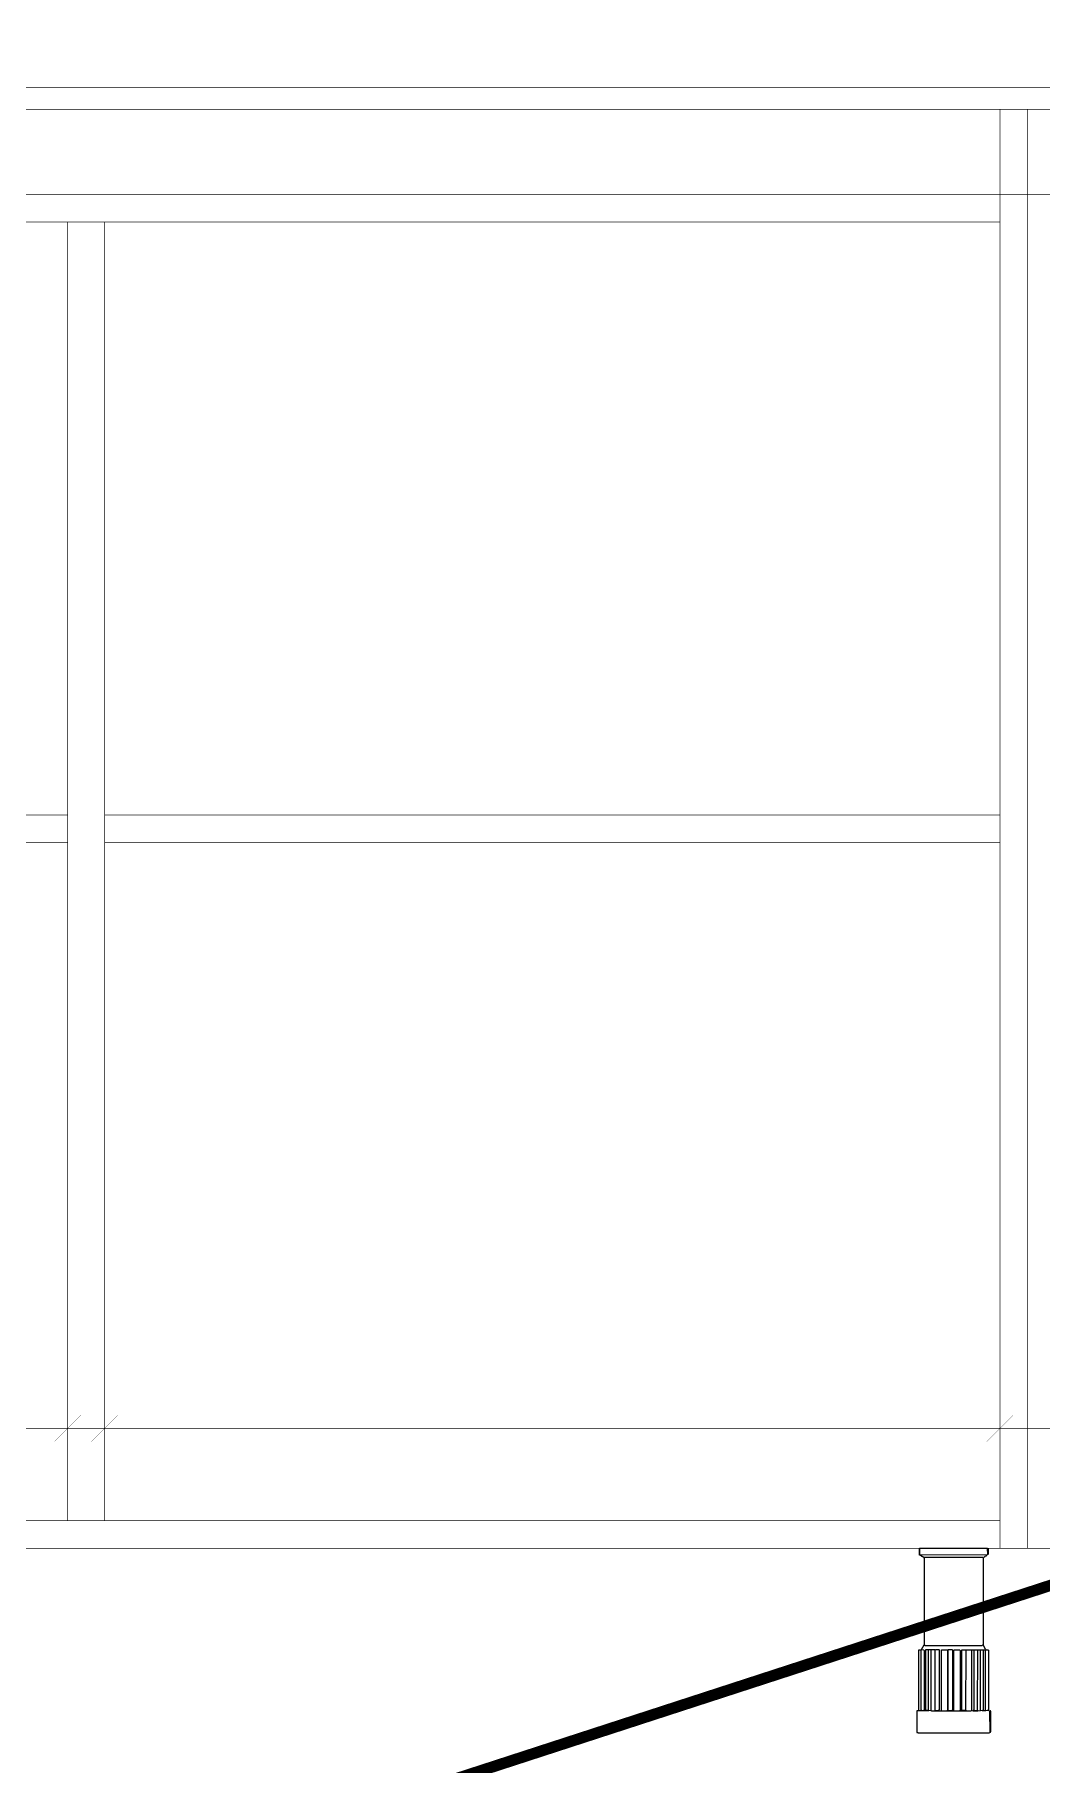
# Model space of a CAD drawing. Extents: x 0 to 840, y 0 to 273.
# Drawn here: x 81.64 to 103.03, y 29.77 to 66.5 of the extents above; entities that cross this region are included whole.
import ezdxf

# ---------------------------------------------------------------- set-up
doc = ezdxf.new("R2010")
doc.units = 0
doc.linetypes.add('1', pattern=[60.929508, 30.464754, -30.464754])
doc.layers.get('0').update_dxf_attribs({"linetype": 'CONTINUOUS'})
for name, color, linetype in [('DS-定制五金', 7, 'CONTINUOUS'), ('DS-定制台面', 7, 'CONTINUOUS'), ('DS-定制柜体', 7, 'CONTINUOUS'), ('SH-尺寸标注', 7, 'CONTINUOUS')]:
    doc.layers.add(name, color=color, linetype=linetype)

msp = doc.modelspace()

# ---------------------------------------------------------------- linework, layer by layer
at = {"color": 7, "linetype": '1', "const_width": 0.239}
msp.add_lwpolyline([(0, 0), (840.158, 273.254)], dxfattribs=at)
msp.add_lwpolyline([(0, 0), (840.158, 273.254)], dxfattribs=at)
at = {"layer": 'DS-定制五金', "color": 7}
for points in [[(101.795, 34.148), (101.779, 34.16), (100.546, 34.16), (100.538, 34.152), (100.53, 34.164), (100.495, 34.184), (100.49, 34.187), (100.451, 34.215), (100.447, 34.219), (100.443, 34.215), (100.435, 34.215), (100.435, 34.36), (101.878, 34.36), (101.882, 34.356)], [(101.795, 34.148), (101.779, 34.16), (100.546, 34.16), (100.538, 34.152), (100.53, 34.164), (100.495, 34.184), (100.49, 34.187), (100.451, 34.215), (100.447, 34.219), (100.443, 34.215), (100.435, 34.215), (100.435, 34.36), (101.878, 34.36), (101.882, 34.356)], [(101.898, 34.352), (101.898, 34.235), (101.89, 34.227), (101.886, 34.224), (101.874, 34.217), (100.451, 34.215), (100.447, 34.219), (100.447, 34.36)], [(101.898, 34.352), (101.898, 34.235), (101.89, 34.227), (101.886, 34.224), (101.874, 34.217), (100.451, 34.215), (100.447, 34.219), (100.447, 34.36)], [(101.851, 32.206), (101.842, 32.217), (101.8, 32.292), (101.795, 32.315), (101.795, 34.148), (101.803, 34.172), (101.823, 34.183), (101.834, 34.188), (101.851, 34.199), (101.853, 34.199), (101.854, 34.2), (101.856, 34.2), (101.857, 34.201), (101.859, 34.202), (101.86, 34.203), (101.861, 34.204), (101.863, 34.205), (101.864, 34.206), (101.865, 34.207), (101.866, 34.209), (101.867, 34.21), (101.868, 34.211), (101.869, 34.213), (101.87, 34.214), (101.87, 34.215)], [(101.851, 32.206), (101.842, 32.217), (101.8, 32.292), (101.795, 32.315), (101.795, 34.148), (101.803, 34.172), (101.823, 34.183), (101.834, 34.188), (101.851, 34.199), (101.853, 34.199), (101.854, 34.2), (101.856, 34.2), (101.857, 34.201), (101.859, 34.202), (101.86, 34.203), (101.861, 34.204), (101.863, 34.205), (101.864, 34.206), (101.865, 34.207), (101.866, 34.209), (101.867, 34.21), (101.868, 34.211), (101.869, 34.213), (101.87, 34.214), (101.87, 34.215)], [(101.89, 34.227), (101.882, 34.356), (101.883, 34.356), (101.884, 34.357), (101.884, 34.357), (101.885, 34.357), (101.885, 34.357), (101.886, 34.357), (101.887, 34.357), (101.887, 34.357), (101.888, 34.357), (101.889, 34.357), (101.889, 34.357), (101.89, 34.357), (101.89, 34.357), (101.891, 34.357), (101.892, 34.357), (101.892, 34.357), (101.893, 34.356), (101.893, 34.356), (101.894, 34.356), (101.895, 34.356), (101.895, 34.355), (101.896, 34.355), (101.896, 34.354), (101.897, 34.354), (101.897, 34.354), (101.897, 34.353), (101.898, 34.353), (101.898, 34.352)], [(101.89, 34.227), (101.882, 34.356), (101.883, 34.356), (101.884, 34.357), (101.884, 34.357), (101.885, 34.357), (101.885, 34.357), (101.886, 34.357), (101.887, 34.357), (101.887, 34.357), (101.888, 34.357), (101.889, 34.357), (101.889, 34.357), (101.89, 34.357), (101.89, 34.357), (101.891, 34.357), (101.892, 34.357), (101.892, 34.357), (101.893, 34.356), (101.893, 34.356), (101.894, 34.356), (101.895, 34.356), (101.895, 34.355), (101.896, 34.355), (101.896, 34.354), (101.897, 34.354), (101.897, 34.354), (101.897, 34.353), (101.898, 34.353), (101.898, 34.352)], [(100.538, 34.152), (100.538, 32.312), (100.539, 32.31), (100.54, 32.309), (100.541, 32.307), (100.541, 32.306), (100.542, 32.305), (100.543, 32.304), (100.544, 32.303), (100.545, 32.302), (100.547, 32.301), (100.548, 32.3), (100.549, 32.299), (100.55, 32.298), (100.552, 32.297), (100.553, 32.296), (100.554, 32.296), (101.771, 32.296), (101.791, 32.315), (101.795, 32.315)], [(100.538, 34.152), (100.538, 32.312), (100.539, 32.31), (100.54, 32.309), (100.541, 32.307), (100.541, 32.306), (100.542, 32.305), (100.543, 32.304), (100.544, 32.303), (100.545, 32.302), (100.547, 32.301), (100.548, 32.3), (100.549, 32.299), (100.55, 32.298), (100.552, 32.297), (100.553, 32.296), (100.554, 32.296), (101.771, 32.296), (101.791, 32.315), (101.795, 32.315)], [(100.419, 30.909), (100.42, 30.913), (100.425, 30.925), (100.427, 32.206), (100.475, 32.206), (100.479, 32.21), (100.523, 32.202), (100.534, 32.19), (100.534, 30.929), (100.523, 30.913), (100.523, 30.909)], [(100.419, 30.909), (100.42, 30.913), (100.425, 30.925), (100.427, 32.206), (100.475, 32.206), (100.479, 32.21), (100.523, 32.202), (100.534, 32.19), (100.534, 30.929), (100.523, 30.913), (100.523, 30.909)], [(100.487, 30.909), (100.487, 30.913), (100.475, 30.921), (100.475, 32.206), (100.479, 32.21), (100.48, 32.213), (100.534, 32.312), (100.538, 32.312)], [(100.487, 30.909), (100.487, 30.913), (100.475, 30.921), (100.475, 32.206), (100.479, 32.21), (100.48, 32.213), (100.534, 32.312), (100.538, 32.312)], [(100.773, 30.925), (100.785, 30.917), (100.845, 30.917), (100.864, 30.937), (100.864, 32.194), (100.853, 32.206), (100.777, 32.206), (100.769, 32.198), (100.765, 32.199), (100.669, 32.2), (100.654, 32.203), (100.63, 32.206), (100.626, 32.202), (100.566, 32.206), (100.562, 32.202), (100.562, 30.925), (100.622, 30.925)], [(100.773, 30.925), (100.785, 30.917), (100.845, 30.917), (100.864, 30.937), (100.864, 32.194), (100.853, 32.206), (100.777, 32.206), (100.769, 32.198), (100.765, 32.199), (100.669, 32.2), (100.654, 32.203), (100.63, 32.206), (100.626, 32.202), (100.566, 32.206), (100.562, 32.202), (100.562, 30.925), (100.622, 30.925)], [(100.622, 30.925), (100.626, 30.937), (100.626, 32.194), (100.622, 32.202)], [(100.622, 30.925), (100.626, 30.937), (100.626, 32.194), (100.622, 32.202)], [(100.678, 32.198), (100.682, 32.19), (100.682, 30.929), (100.678, 30.913), (100.638, 30.909)], [(100.678, 32.198), (100.682, 32.19), (100.682, 30.929), (100.678, 30.913), (100.638, 30.909)], [(100.773, 30.925), (100.769, 32.198)], [(100.773, 30.925), (100.769, 32.198)], [(100.904, 30.909), (100.904, 32.198), (100.908, 32.202), (101.02, 32.202), (101.031, 32.19), (101.031, 30.925), (101.03, 30.924), (101.029, 30.922), (101.028, 30.92), (101.027, 30.919), (101.026, 30.917), (101.025, 30.915), (101.025, 30.913), (101.024, 30.912), (101.024, 30.91), (101.024, 30.909)], [(100.904, 30.909), (100.904, 32.198), (100.908, 32.202), (101.02, 32.202), (101.031, 32.19), (101.031, 30.925), (101.03, 30.924), (101.029, 30.922), (101.028, 30.92), (101.027, 30.919), (101.026, 30.917), (101.025, 30.915), (101.025, 30.913), (101.024, 30.912), (101.024, 30.91), (101.024, 30.909)], [(101.147, 30.937), (101.147, 32.194), (101.135, 32.206), (101.047, 32.206), (101.043, 32.202), (101.043, 30.925), (101.044, 30.924), (101.045, 30.924), (101.045, 30.923), (101.046, 30.923), (101.047, 30.922), (101.047, 30.922), (101.048, 30.921), (101.049, 30.921), (101.05, 30.92), (101.051, 30.92), (101.051, 30.92), (101.052, 30.92), (101.053, 30.919), (101.054, 30.919), (101.055, 30.919), (101.055, 30.919), (101.127, 30.917), (101.147, 30.937)], [(101.147, 30.937), (101.147, 32.194), (101.135, 32.206), (101.047, 32.206), (101.043, 32.202), (101.043, 30.925), (101.044, 30.924), (101.045, 30.924), (101.045, 30.923), (101.046, 30.923), (101.047, 30.922), (101.047, 30.922), (101.048, 30.921), (101.049, 30.921), (101.05, 30.92), (101.051, 30.92), (101.051, 30.92), (101.052, 30.92), (101.053, 30.919), (101.054, 30.919), (101.055, 30.919), (101.055, 30.919), (101.127, 30.917), (101.147, 30.937)], [(101.167, 30.909), (101.167, 32.198), (101.171, 32.202), (101.29, 32.202), (101.302, 32.19), (101.302, 30.925), (101.301, 30.924), (101.299, 30.922), (101.298, 30.92), (101.297, 30.919), (101.297, 30.917), (101.296, 30.915), (101.295, 30.913), (101.294, 30.912), (101.294, 30.91), (101.294, 30.909)], [(101.167, 30.909), (101.167, 32.198), (101.171, 32.202), (101.29, 32.202), (101.302, 32.19), (101.302, 30.925), (101.301, 30.924), (101.299, 30.922), (101.298, 30.92), (101.297, 30.919), (101.297, 30.917), (101.296, 30.915), (101.295, 30.913), (101.294, 30.912), (101.294, 30.91), (101.294, 30.909)], [(101.409, 30.917), (101.346, 30.917), (101.338, 30.921), (101.334, 30.925), (101.334, 32.202), (101.338, 32.206), (101.417, 32.206), (101.429, 32.198), (101.433, 32.202), (101.536, 32.202), (101.537, 32.201), (101.538, 32.201), (101.539, 32.2), (101.54, 32.2), (101.541, 32.2), (101.542, 32.199), (101.543, 32.199), (101.545, 32.199), (101.546, 32.199), (101.547, 32.198), (101.548, 32.198), (101.549, 32.198), (101.55, 32.199), (101.551, 32.199), (101.552, 32.199), (101.553, 32.199), (101.554, 32.199), (101.555, 32.2), (101.556, 32.2), (101.557, 32.201), (101.558, 32.201), (101.559, 32.202), (101.56, 32.202), (101.561, 32.203), (101.562, 32.204), (101.563, 32.204), (101.564, 32.205), (101.564, 32.206), (101.596, 32.202), (101.6, 32.206), (101.664, 32.206), (101.676, 32.198), (101.68, 32.202), (101.723, 32.202), (101.725, 32.201), (101.726, 32.201), (101.728, 32.2), (101.73, 32.199), (101.731, 32.199), (101.733, 32.199), (101.735, 32.199), (101.736, 32.198), (101.738, 32.198), (101.74, 32.198), (101.741, 32.199), (101.743, 32.199), (101.745, 32.199), (101.747, 32.199), (101.748, 32.2), (101.75, 32.2), (101.751, 32.201), (101.753, 32.202), (101.754, 32.203), (101.756, 32.203), (101.757, 32.204), (101.759, 32.205), (101.759, 32.206), (101.783, 32.206), (101.787, 32.202), (101.831, 32.206), (101.843, 32.198), (101.851, 32.206), (101.89, 32.206), (101.902, 32.194), (101.902, 30.937), (101.894, 30.917), (101.891, 30.916), (101.874, 30.911), (101.847, 30.909), (101.846, 30.911), (101.846, 30.913), (101.845, 30.915), (101.844, 30.917), (101.843, 30.918), (101.842, 30.92), (101.841, 30.922), (101.84, 30.923), (101.839, 30.925), (101.839, 30.925)], [(101.409, 30.917), (101.346, 30.917), (101.338, 30.921), (101.334, 30.925), (101.334, 32.202), (101.338, 32.206), (101.417, 32.206), (101.429, 32.198), (101.433, 32.202), (101.536, 32.202), (101.537, 32.201), (101.538, 32.201), (101.539, 32.2), (101.54, 32.2), (101.541, 32.2), (101.542, 32.199), (101.543, 32.199), (101.545, 32.199), (101.546, 32.199), (101.547, 32.198), (101.548, 32.198), (101.549, 32.198), (101.55, 32.199), (101.551, 32.199), (101.552, 32.199), (101.553, 32.199), (101.554, 32.199), (101.555, 32.2), (101.556, 32.2), (101.557, 32.201), (101.558, 32.201), (101.559, 32.202), (101.56, 32.202), (101.561, 32.203), (101.562, 32.204), (101.563, 32.204), (101.564, 32.205), (101.564, 32.206), (101.596, 32.202), (101.6, 32.206), (101.664, 32.206), (101.676, 32.198), (101.68, 32.202), (101.723, 32.202), (101.725, 32.201), (101.726, 32.201), (101.728, 32.2), (101.73, 32.199), (101.731, 32.199), (101.733, 32.199), (101.735, 32.199), (101.736, 32.198), (101.738, 32.198), (101.74, 32.198), (101.741, 32.199), (101.743, 32.199), (101.745, 32.199), (101.747, 32.199), (101.748, 32.2), (101.75, 32.2), (101.751, 32.201), (101.753, 32.202), (101.754, 32.203), (101.756, 32.203), (101.757, 32.204), (101.759, 32.205), (101.759, 32.206), (101.783, 32.206), (101.787, 32.202), (101.831, 32.206), (101.843, 32.198), (101.851, 32.206), (101.89, 32.206), (101.902, 32.194), (101.902, 30.937), (101.894, 30.917), (101.891, 30.916), (101.874, 30.911), (101.847, 30.909), (101.846, 30.911), (101.846, 30.913), (101.845, 30.915), (101.844, 30.917), (101.843, 30.918), (101.842, 30.92), (101.841, 30.922), (101.84, 30.923), (101.839, 30.925), (101.839, 30.925)], [(101.429, 30.909), (101.429, 30.921), (101.425, 30.925), (101.429, 32.198)], [(101.429, 30.909), (101.429, 30.921), (101.425, 30.925), (101.429, 32.198)], [(101.544, 30.913), (101.548, 30.925), (101.548, 32.19), (101.544, 32.198)], [(101.544, 30.913), (101.548, 30.925), (101.548, 32.19), (101.544, 32.198)], [(101.576, 30.909), (101.58, 30.906), (101.668, 30.906), (101.676, 30.909), (101.731, 30.913), (101.735, 30.925), (101.735, 32.19), (101.731, 32.198)], [(101.576, 30.909), (101.58, 30.906), (101.668, 30.906), (101.676, 30.909), (101.731, 30.913), (101.735, 30.925), (101.735, 32.19), (101.731, 32.198)], [(101.592, 30.925), (101.596, 30.933), (101.596, 32.194), (101.592, 32.202)], [(101.592, 30.925), (101.596, 30.933), (101.596, 32.194), (101.592, 32.202)], [(101.676, 30.909), (101.676, 30.921), (101.672, 30.925), (101.676, 32.198)], [(101.676, 30.909), (101.676, 30.921), (101.672, 30.925), (101.676, 32.198)], [(101.771, 30.909), (101.771, 30.913), (101.787, 30.925), (101.791, 30.929), (101.795, 30.937), (101.795, 32.194), (101.791, 32.202)], [(101.771, 30.909), (101.771, 30.913), (101.787, 30.925), (101.791, 30.929), (101.795, 30.937), (101.795, 32.194), (101.791, 32.202)], [(101.839, 30.925), (101.843, 32.198)], [(101.839, 30.925), (101.843, 32.198)], [(100.638, 30.909), (100.634, 30.906), (100.526, 30.906), (100.523, 30.909), (100.487, 30.909), (100.483, 30.906), (100.427, 30.906), (100.419, 30.909), (100.383, 30.906), (100.383, 30.447), (100.384, 30.447), (100.384, 30.447), (100.385, 30.446), (100.385, 30.446), (100.385, 30.446), (100.386, 30.446), (100.386, 30.446), (100.387, 30.446), (100.387, 30.445), (100.388, 30.445), (100.388, 30.445), (100.389, 30.445), (100.389, 30.445), (100.39, 30.445), (100.39, 30.445), (100.391, 30.445), (100.391, 30.445), (100.392, 30.446), (100.392, 30.446), (100.393, 30.446), (100.393, 30.446), (100.394, 30.446), (100.394, 30.447), (100.395, 30.447), (100.395, 30.447), (100.395, 30.447), (100.403, 30.446), (100.407, 30.443), (101.918, 30.443), (101.93, 30.448), (101.938, 30.455), (101.939, 30.455), (101.94, 30.456), (101.941, 30.456), (101.942, 30.456), (101.942, 30.456), (101.943, 30.457), (101.944, 30.457), (101.945, 30.458), (101.946, 30.458), (101.946, 30.459), (101.947, 30.459), (101.948, 30.46), (101.948, 30.461), (101.949, 30.461), (101.949, 30.462), (101.95, 30.463), (101.95, 30.898), (101.95, 30.898), (101.95, 30.899), (101.949, 30.899), (101.949, 30.9), (101.949, 30.9), (101.948, 30.9), (101.948, 30.901), (101.948, 30.901), (101.947, 30.901), (101.947, 30.902), (101.946, 30.902), (101.946, 30.902), (101.945, 30.903), (101.945, 30.903), (101.945, 30.903), (101.944, 30.903), (101.944, 30.904), (101.943, 30.904), (101.943, 30.904), (101.942, 30.904), (101.941, 30.904), (101.941, 30.904), (101.94, 30.904), (101.94, 30.904), (101.939, 30.904), (101.939, 30.904), (101.938, 30.904), (101.938, 30.904), (101.937, 30.903), (101.937, 30.903), (101.936, 30.903), (101.936, 30.903), (101.935, 30.903), (101.935, 30.902), (101.935, 30.902), (101.934, 30.902), (101.934, 30.902), (101.894, 30.917)], [(100.638, 30.909), (100.634, 30.906), (100.526, 30.906), (100.523, 30.909), (100.487, 30.909), (100.483, 30.906), (100.427, 30.906), (100.419, 30.909), (100.383, 30.906), (100.383, 30.447), (100.384, 30.447), (100.384, 30.447), (100.385, 30.446), (100.385, 30.446), (100.385, 30.446), (100.386, 30.446), (100.386, 30.446), (100.387, 30.446), (100.387, 30.445), (100.388, 30.445), (100.388, 30.445), (100.389, 30.445), (100.389, 30.445), (100.39, 30.445), (100.39, 30.445), (100.391, 30.445), (100.391, 30.445), (100.392, 30.446), (100.392, 30.446), (100.393, 30.446), (100.393, 30.446), (100.394, 30.446), (100.394, 30.447), (100.395, 30.447), (100.395, 30.447), (100.395, 30.447), (100.403, 30.446), (100.407, 30.443), (101.918, 30.443), (101.93, 30.448), (101.938, 30.455), (101.939, 30.455), (101.94, 30.456), (101.941, 30.456), (101.942, 30.456), (101.942, 30.456), (101.943, 30.457), (101.944, 30.457), (101.945, 30.458), (101.946, 30.458), (101.946, 30.459), (101.947, 30.459), (101.948, 30.46), (101.948, 30.461), (101.949, 30.461), (101.949, 30.462), (101.95, 30.463), (101.95, 30.898), (101.95, 30.898), (101.95, 30.899), (101.949, 30.899), (101.949, 30.9), (101.949, 30.9), (101.948, 30.9), (101.948, 30.901), (101.948, 30.901), (101.947, 30.901), (101.947, 30.902), (101.946, 30.902), (101.946, 30.902), (101.945, 30.903), (101.945, 30.903), (101.945, 30.903), (101.944, 30.903), (101.944, 30.904), (101.943, 30.904), (101.943, 30.904), (101.942, 30.904), (101.941, 30.904), (101.941, 30.904), (101.94, 30.904), (101.94, 30.904), (101.939, 30.904), (101.939, 30.904), (101.938, 30.904), (101.938, 30.904), (101.937, 30.903), (101.937, 30.903), (101.936, 30.903), (101.936, 30.903), (101.935, 30.903), (101.935, 30.902), (101.935, 30.902), (101.934, 30.902), (101.934, 30.902), (101.894, 30.917)], [(100.678, 30.913), (100.693, 30.906), (100.765, 30.909), (100.766, 30.911), (100.766, 30.913), (100.767, 30.915), (100.768, 30.917), (100.768, 30.918), (100.769, 30.92), (100.77, 30.922), (100.772, 30.923), (100.773, 30.925), (100.773, 30.925)], [(100.678, 30.913), (100.693, 30.906), (100.765, 30.909), (100.766, 30.911), (100.766, 30.913), (100.767, 30.915), (100.768, 30.917), (100.768, 30.918), (100.769, 30.92), (100.77, 30.922), (100.772, 30.923), (100.773, 30.925), (100.773, 30.925)], [(100.765, 30.909), (100.773, 30.906), (100.896, 30.906), (100.904, 30.909), (100.916, 30.906), (101.012, 30.906), (101.024, 30.909), (101.031, 30.906), (101.159, 30.906), (101.167, 30.909), (101.179, 30.906), (101.282, 30.906), (101.294, 30.909), (101.302, 30.906), (101.421, 30.906), (101.429, 30.909), (101.528, 30.906), (101.544, 30.913), (101.576, 30.909), (101.577, 30.911), (101.578, 30.913), (101.579, 30.914), (101.58, 30.916), (101.581, 30.917), (101.583, 30.918), (101.584, 30.92), (101.586, 30.921), (101.587, 30.922), (101.589, 30.923), (101.59, 30.924), (101.592, 30.925), (101.592, 30.925)], [(100.765, 30.909), (100.773, 30.906), (100.896, 30.906), (100.904, 30.909), (100.916, 30.906), (101.012, 30.906), (101.024, 30.909), (101.031, 30.906), (101.159, 30.906), (101.167, 30.909), (101.179, 30.906), (101.282, 30.906), (101.294, 30.909), (101.302, 30.906), (101.421, 30.906), (101.429, 30.909), (101.528, 30.906), (101.544, 30.913), (101.576, 30.909), (101.577, 30.911), (101.578, 30.913), (101.579, 30.914), (101.58, 30.916), (101.581, 30.917), (101.583, 30.918), (101.584, 30.92), (101.586, 30.921), (101.587, 30.922), (101.589, 30.923), (101.59, 30.924), (101.592, 30.925), (101.592, 30.925)], [(101.847, 30.909), (101.843, 30.906), (101.775, 30.906), (101.771, 30.909), (101.731, 30.913)], [(101.847, 30.909), (101.843, 30.906), (101.775, 30.906), (101.771, 30.909), (101.731, 30.913)], [(101.938, 30.455), (101.934, 30.902)], [(101.938, 30.455), (101.934, 30.902)]]:
    msp.add_lwpolyline(points, dxfattribs=at)
at = {"layer": 'DS-定制五金', "color": 7, "const_width": 0.0144}
for points in [[(100.395, 30.447), (100.395, 30.906)], [(100.638, 30.909), (100.637, 30.911), (100.636, 30.913), (100.635, 30.915), (100.633, 30.917), (100.632, 30.918), (100.63, 30.92), (100.629, 30.921), (100.627, 30.922), (100.625, 30.923), (100.623, 30.924), (100.622, 30.925)], [(100.638, 30.909), (100.637, 30.911), (100.636, 30.913), (100.635, 30.915), (100.633, 30.917), (100.632, 30.918), (100.63, 30.92), (100.629, 30.921), (100.627, 30.922), (100.625, 30.923), (100.623, 30.924), (100.622, 30.925)], [(101.425, 30.925), (101.423, 30.924), (101.42, 30.924), (101.418, 30.923), (101.415, 30.921), (101.413, 30.92), (101.411, 30.919), (101.409, 30.917)], [(101.425, 30.925), (101.423, 30.924), (101.42, 30.924), (101.418, 30.923), (101.415, 30.921), (101.413, 30.92), (101.411, 30.919), (101.409, 30.917)], [(101.592, 30.925), (101.598, 30.923), (101.603, 30.92), (101.609, 30.919), (101.615, 30.917), (101.621, 30.916), (101.627, 30.916), (101.633, 30.916), (101.639, 30.916), (101.645, 30.917), (101.651, 30.918), (101.657, 30.919), (101.663, 30.921), (101.668, 30.923), (101.672, 30.925)], [(101.592, 30.925), (101.598, 30.923), (101.603, 30.92), (101.609, 30.919), (101.615, 30.917), (101.621, 30.916), (101.627, 30.916), (101.633, 30.916), (101.639, 30.916), (101.645, 30.917), (101.651, 30.918), (101.657, 30.919), (101.663, 30.921), (101.668, 30.923), (101.672, 30.925)], [(101.791, 30.929), (101.793, 30.927), (101.795, 30.926), (101.797, 30.924), (101.799, 30.923), (101.802, 30.922), (101.804, 30.921), (101.806, 30.92), (101.809, 30.919), (101.812, 30.919), (101.814, 30.919), (101.817, 30.918), (101.819, 30.918), (101.822, 30.919), (101.825, 30.919), (101.827, 30.92), (101.83, 30.921), (101.832, 30.921), (101.834, 30.923), (101.837, 30.924), (101.839, 30.925)], [(101.791, 30.929), (101.793, 30.927), (101.795, 30.926), (101.797, 30.924), (101.799, 30.923), (101.802, 30.922), (101.804, 30.921), (101.806, 30.92), (101.809, 30.919), (101.812, 30.919), (101.814, 30.919), (101.817, 30.918), (101.819, 30.918), (101.822, 30.919), (101.825, 30.919), (101.827, 30.92), (101.83, 30.921), (101.832, 30.921), (101.834, 30.923), (101.837, 30.924), (101.839, 30.925)]]:
    msp.add_lwpolyline(points, dxfattribs=at)
at = {"layer": 'DS-定制台面', "color": 7, "const_width": 0.0144}
for points in [[(142.721, 65.379), (62.04, 65.379)], [(62.04, 64.909), (142.721, 64.909)]]:
    msp.add_lwpolyline(points, dxfattribs=at)
at = {"layer": 'DS-定制柜体', "color": 7, "const_width": 0.0144}
for points in [[(102.146, 34.947), (102.146, 64.909)], [(102.146, 64.909), (102.146, 63.107)], [(102.733, 64.909), (102.733, 63.107)], [(102.146, 63.107), (63.333, 63.107)], [(102.146, 63.107), (102.146, 34.36)], [(102.733, 63.107), (102.146, 63.107)], [(102.146, 62.52), (102.146, 63.107)], [(102.733, 63.107), (102.733, 34.36)], [(103.321, 63.107), (102.733, 63.107)], [(63.333, 62.52), (102.146, 62.52)], [(83.131, 62.52), (82.348, 62.52)], [(82.348, 62.52), (82.348, 34.947)], [(83.131, 34.947), (83.131, 62.52)], [(102.146, 50.731), (102.145, 50.731)], [(82.348, 49.928), (63.333, 49.928)], [(102.146, 49.928), (83.131, 49.928)], [(63.333, 49.341), (82.348, 49.341)], [(83.131, 49.341), (102.146, 49.341)], [(102.145, 48.538), (102.146, 48.538)], [(102.146, 34.947), (63.333, 34.947)], [(82.348, 34.947), (83.131, 34.947)], [(102.146, 34.36), (102.146, 34.947)], [(63.333, 34.36), (102.146, 34.36)], [(102.146, 34.36), (102.733, 34.36)], [(102.733, 34.36), (103.321, 34.36)]]:
    msp.add_lwpolyline(points, dxfattribs=at)
at = {"layer": 'SH-尺寸标注', "color": 7}
for points, const_width in [([(82.348, 40.039), (82.348, 36.16)], 0.00998), ([(83.131, 40.039), (83.131, 36.16)], 0.00998), ([(102.146, 40.039), (102.146, 36.16)], 0.00998), ([(91.04, 38.134), (90.122, 38.134), (90.122, 38.42), (91.111, 39.789), (91.31, 39.789), (91.31, 38.377), (91.632, 38.377), (91.632, 38.134), (91.31, 38.134), (91.31, 37.612), (91.04, 37.612), (91.04, 38.134)], 0.00000000153), ([(92.943, 38.757), (92.943, 38.757), (93.151, 38.618), (93.276, 38.437), (93.318, 38.214), (93.318, 38.214), (93.295, 38.028), (93.227, 37.866), (93.114, 37.729), (93.114, 37.729), (92.965, 37.625), (92.789, 37.562), (92.587, 37.542), (92.587, 37.542), (92.386, 37.563), (92.21, 37.626), (92.061, 37.73), (92.061, 37.73), (91.947, 37.868), (91.879, 38.031), (91.857, 38.217), (91.857, 38.217), (91.898, 38.438), (92.022, 38.618), (92.228, 38.757), (92.228, 38.757), (92.129, 38.826), (92.052, 38.894), (91.998, 38.96), (91.998, 38.96), (91.962, 39.031), (91.94, 39.114), (91.933, 39.209), (91.933, 39.209), (91.954, 39.368), (92.014, 39.508), (92.116, 39.626), (92.116, 39.626), (92.249, 39.717), (92.407, 39.771), (92.587, 39.789), (92.587, 39.789), (92.768, 39.771), (92.925, 39.717), (93.058, 39.626), (93.058, 39.626), (93.16, 39.508), (93.221, 39.368), (93.241, 39.209), (93.241, 39.209), (93.234, 39.113), (93.212, 39.029), (93.177, 38.957), (93.177, 38.957), (93.122, 38.891), (93.044, 38.825), (92.943, 38.757)], 0.00000000153), ([(93.582, 38.604), (93.582, 38.604), (93.588, 38.789), (93.605, 38.958), (93.634, 39.112), (93.634, 39.112), (93.672, 39.248), (93.715, 39.363), (93.765, 39.457), (93.765, 39.457), (93.82, 39.536), (93.883, 39.604), (93.952, 39.661), (93.952, 39.661), (94.023, 39.708), (94.092, 39.742), (94.157, 39.764), (94.157, 39.764), (94.223, 39.778), (94.291, 39.786), (94.362, 39.789), (94.362, 39.789), (94.518, 39.772), (94.656, 39.722), (94.775, 39.638), (94.775, 39.638), (94.87, 39.525), (94.938, 39.386), (94.979, 39.221), (94.708, 39.221), (94.708, 39.221), (94.679, 39.317), (94.636, 39.398), (94.58, 39.463), (94.58, 39.463), (94.511, 39.511), (94.432, 39.54), (94.343, 39.549), (94.343, 39.549), (94.2, 39.526), (94.081, 39.454), (93.985, 39.336), (93.985, 39.336), (93.916, 39.173), (93.874, 38.969), (93.858, 38.724), (93.858, 38.724), (93.993, 38.858), (94.16, 38.939), (94.359, 38.966), (94.359, 38.966), (94.541, 38.945), (94.701, 38.88), (94.838, 38.773), (94.838, 38.773), (94.942, 38.631), (95.004, 38.466), (95.025, 38.275), (95.025, 38.275), (95.003, 38.075), (94.935, 37.899), (94.824, 37.749), (94.824, 37.749), (94.678, 37.634), (94.507, 37.565), (94.313, 37.542), (94.313, 37.542), (93.907, 37.66), (93.663, 38.014), (93.582, 38.604)], 0.00000000153), ([(91.04, 39.329), (90.358, 38.377), (91.04, 38.377)], 0.00000000153), ([(92.759, 39.549), (92.557, 39.539), (92.408, 39.508), (92.312, 39.456), (92.312, 39.456), (92.255, 39.387), (92.221, 39.303), (92.21, 39.206), (92.21, 39.206), (92.221, 39.11), (92.255, 39.028), (92.312, 38.959), (92.312, 38.959), (92.389, 38.907), (92.48, 38.875), (92.587, 38.865), (92.587, 38.865), (92.693, 38.875), (92.784, 38.906), (92.86, 38.957), (92.86, 38.957), (92.918, 39.025), (92.953, 39.107), (92.965, 39.203), (92.965, 39.203), (92.953, 39.302), (92.919, 39.386), (92.862, 39.456)], 0.00000000153), ([(92.79, 38.638), (92.551, 38.625), (92.374, 38.585), (92.259, 38.52), (92.259, 38.52), (92.189, 38.433), (92.147, 38.33), (92.133, 38.211), (92.133, 38.211), (92.147, 38.092), (92.188, 37.989), (92.257, 37.901), (92.257, 37.901), (92.349, 37.835), (92.457, 37.795), (92.581, 37.781), (92.581, 37.781), (92.71, 37.795), (92.821, 37.834), (92.914, 37.9), (92.914, 37.9), (92.985, 37.987), (93.028, 38.091), (93.042, 38.211), (93.042, 38.211), (93.028, 38.33), (92.986, 38.433), (92.916, 38.52)], 0.00000000153), ([(94.325, 38.727), (94.2, 38.712), (94.092, 38.67), (94, 38.599), (94, 38.599), (93.93, 38.506), (93.888, 38.396), (93.874, 38.269), (93.874, 38.269), (93.888, 38.137), (93.93, 38.021), (94, 37.921), (94, 37.921), (94.091, 37.843), (94.196, 37.796), (94.316, 37.781), (94.316, 37.781), (94.434, 37.796), (94.537, 37.84), (94.626, 37.914), (94.626, 37.914), (94.694, 38.011), (94.735, 38.124), (94.749, 38.254), (94.749, 38.254), (94.736, 38.389), (94.698, 38.504), (94.635, 38.599), (94.635, 38.599), (94.55, 38.67), (94.447, 38.712), (94.325, 38.727)], 0.00000000153), ([(82.068, 36.626), (82.627, 37.185)], 0.00329), ([(83.411, 37.185), (82.851, 36.626)], 0.00329), ([(101.866, 36.626), (102.426, 37.185)], 0.00329), ([(83.094, 36.906), (62.587, 36.906)], 0.00998), ([(102.892, 36.906), (82.385, 36.906)], 0.00998), ([(123.082, 36.906), (102.575, 36.906)], 0.00998)]:
    msp.add_lwpolyline(points, dxfattribs=dict(at, const_width=const_width))

doc.saveas('drawing.dxf')
